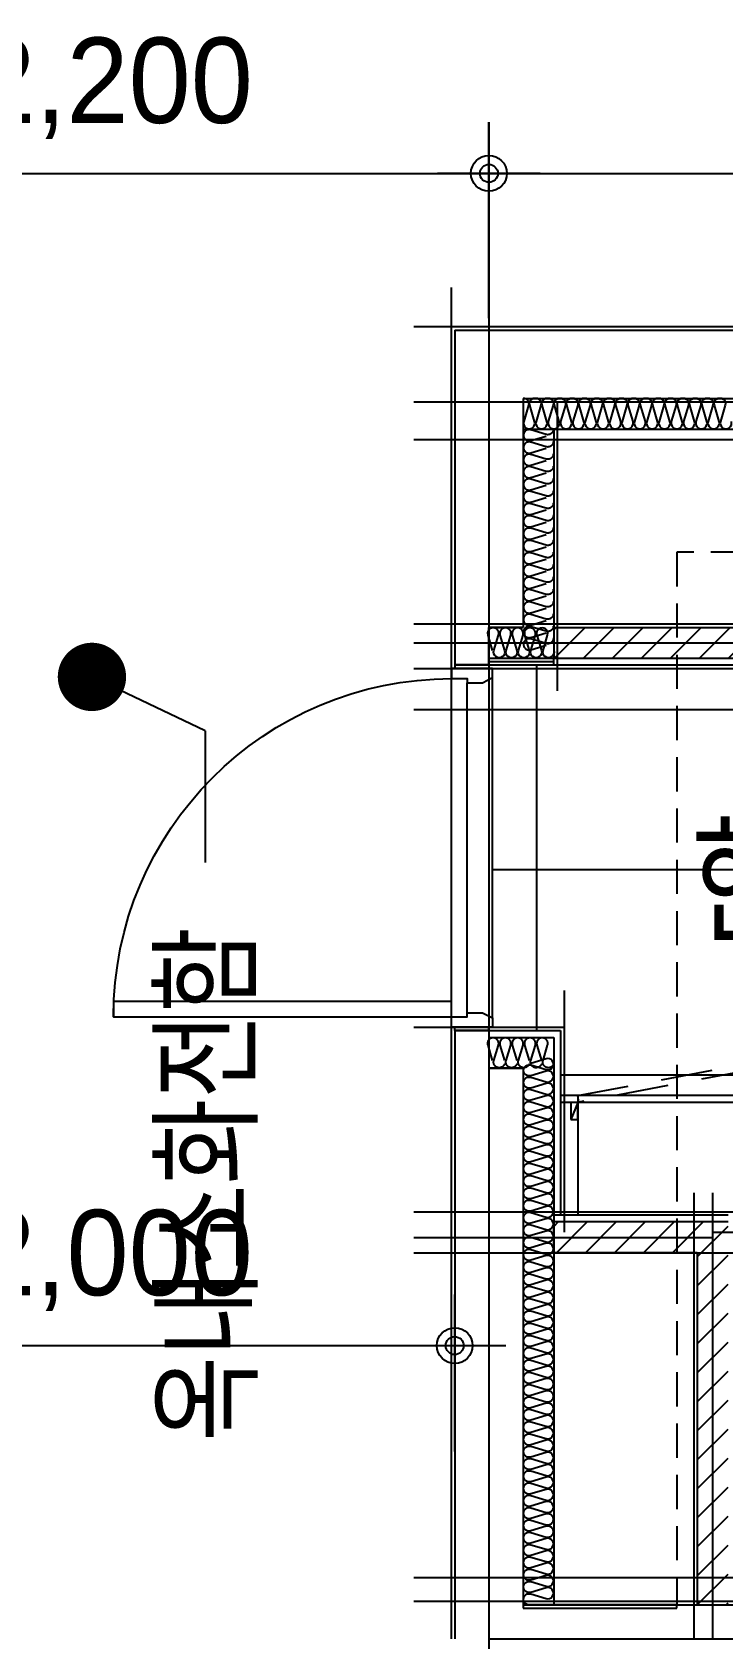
# Model space of a CAD drawing. Header units: millimetres. Extents: x 0 to 1390178, y 0 to 110113.
# Drawn here: x 721995 to 724017, y 34671 to 39373 of the extents above; entities that cross this region are included whole.
import ezdxf
from ezdxf.enums import TextEntityAlignment as Align
from ezdxf.xclip import XClip

# ---------------------------------------------------------------- set-up
doc = ezdxf.new("R2010")
doc.units = ezdxf.units.MM
doc.header["$LTSCALE"] = 100
doc.header["$XCLIPFRAME"] = 0
for name, pattern in [('X - 단위세대 확장형$0$CEN', [62, 60, -1, 0, -1]), ('X - 단위세대 확장형$0$HID', [1.5, 1, -0.5]), ('X - 단위세대 확장형$0$X-25$0$HD', [2.5, 1.5, -1]), ('X - 평면도$0$CEN', [62, 60, -1, 0, -1])]:
    doc.linetypes.add(name, pattern=pattern)
doc.layers.get('DEFPOINTS').update_dxf_attribs({"color": 145})
for name, color, linetype in [('AA-XXXX-TEXT', 3, 'Continuous'), ('DIM', 7, 'Continuous'), ('SYM', 7, 'Continuous'), ('X - 단위세대 확장형$0$A-CEN', 1, 'X - 단위세대 확장형$0$CEN'), ('X - 단위세대 확장형$0$A-CON', 2, 'Continuous'), ('X - 단위세대 확장형$0$A-FIN', 8, 'Continuous'), ('X - 단위세대 확장형$0$A-GIP', 6, 'Continuous'), ('X - 단위세대 확장형$0$A-INS', 9, 'Continuous'), ('X - 단위세대 확장형$0$A-TILE', 253, 'Continuous'), ('X - 단위세대 확장형$0$A-WALB', 3, 'Continuous'), ('X - 단위세대 확장형$0$AA-WAXM-CONC', 2, 'Continuous'), ('X - 단위세대 확장형$0$AA-XXXX-CNTL', 1, 'X - 단위세대 확장형$0$CEN'), ('X - 단위세대 확장형$0$AA-XXXX-FUR', 8, 'Continuous'), ('X - 단위세대 확장형$0$AA-XXXX-PATT', 8, 'Continuous'), ('X - 단위세대 확장형$0$X-25$0$AA-XXXX-FINL', 6, 'Continuous'), ('X - 단위세대 확장형$0$결로방지단열재', 7, 'X - 단위세대 확장형$0$HID'), ('X - 평면도$0$AA-XXXX-CNTL', 1, 'X - 평면도$0$CEN')]:
    doc.layers.add(name, color=color, linetype=linetype)
doc.layers.add('X - 단위세대 확장형$0$A-door', color=4, linetype='Continuous', lineweight=25)
doc.layers.add('X - 단위세대 확장형$0$A-MC', color=171, linetype='Continuous', plot=False)
doc.styles.add('HAUD01', font='Dotum.ttf')
doc.dimstyles.new('HAUD-80', dxfattribs={"dimscale": 100, "dimtxt": 2.5, "dimasz": 0.5, "dimexe": 0, "dimexo": 1.5, "dimgap": 1, "dimtad": 1, "dimdec": 0, "dimdsep": 46, "dimlunit": 6, "dimtxsty": 'HAUD01', "dimblk": 'Z_DOT', "dimcen": 2.5, "dimdle": 1.5, "dimclrd": 7, "dimclre": 7, "dimclrt": 4, "dimadec": 0, "dimazin": 0, "dimtfac": 1, "dimtdec": 0, "dimtix": 1, "dimtmove": 2, "dimatfit": 3, "dimfxl": 1, "dimtvp": 1, "dimtolj": 1, "dimtzin": 0, "dimarcsym": 0})

# ---------------------------------------------------------------- blocks, each defined once
blk = doc.blocks.new('X - 단위세대 확장형$0$insul1')
blk.add_lwpolyline([(0, 0.25, 1.344031), (0.35, 0.25), (0.2, 0.75, -1.344031), (0.55, 0.75), (0.4, 0.25)], format="xyb")
blk = doc.blocks.new('X - 단위세대 확장형$0$A$C6f67e9a2')
at = {"layer": 'X - 단위세대 확장형$0$AA-XXXX-PATT'}
h = blk.add_hatch(dxfattribs=at)
h.set_pattern_fill('_USER', color=256, scale=60, angle=45, style=0, pattern_type=0)
h.set_pattern_definition([(45, (-1127037.12, -118170.64), (-42.426407, 42.426407), [])])
h.paths.add_polyline_path([(24890, -11522.5), (26000, -11522.5), (26000, -10852.5), (25910, -10852.5), (25910, -11432.5), (24890, -11432.5)])
at = {"layer": 'DEFPOINTS'}
blk.add_line((24480.1, -11672.5), (33162.5, -11672.5), dxfattribs=at)
blk.add_line((24480.1, -11672.5), (33162.5, -11672.5), dxfattribs=at)
at = {"layer": 'X - 단위세대 확장형$0$A-CEN'}
blk.add_line((24480.1, -11477.5), (26071.8, -11477.5), dxfattribs=at)
at = {"layer": 'X - 단위세대 확장형$0$A-FIN'}
blk.add_line((24890, -11542.5), (26020, -11542.5), dxfattribs=at)
at = {"layer": 'X - 단위세대 확장형$0$A-GIP'}
for p, q in [((24700, -11532.5), (24890, -11532.5)), ((24700, -11542.5), (24890, -11542.5)), ((24890, -11542.5), (24890, -11522.5))]:
    blk.add_line(p, q, dxfattribs=at)
at = {"layer": 'X - 단위세대 확장형$0$A-INS'}
for p, q in [((24800, -10852.5), (31350, -10852.5)), ((24890, -10852.5), (24890, -10882.5)), ((24890, -10872.5), (24890, -11432.5)), ((24700, -11522.5), (24890, -11522.5))]:
    blk.add_line(p, q, dxfattribs=at)
blk.add_lwpolyline([(24800, -10761.4, -0.500912), (24816, -10782.7), (24802, -10830, 1.337394), (24834, -10830), (24820, -10782.7, -1.337394), (24852, -10782.7), (24838, -10830, 1.337394), (24870, -10830), (24856, -10782.7, -1.337394), (24888, -10782.7), (24874, -10830, 1.337394), (24906, -10830), (24892, -10782.7, -1.337394), (24924, -10782.7), (24910, -10830, 1.337394), (24942, -10830), (24928, -10782.7, -1.337394), (24960, -10782.7), (24946, -10830, 1.337394), (24978, -10830), (24964, -10782.7, -1.337394), (24996, -10782.7), (24982, -10830, 1.337394), (25014, -10830), (25000, -10782.7, -1.337394), (25032, -10782.7), (25018, -10830, 1.337394), (25050, -10830), (25036, -10782.7, -1.337394), (25068, -10782.7), (25054, -10830, 1.337394), (25086, -10830), (25072, -10782.7, -1.337394), (25104, -10782.7), (25090, -10830, 1.337394), (25122, -10830), (25108, -10782.7, -1.337394), (25140, -10782.7), (25126, -10830, 1.337394), (25158, -10830), (25144, -10782.7, -1.337394), (25176, -10782.7), (25162, -10830, 1.337394), (25194, -10830), (25180, -10782.7, -1.337394), (25212, -10782.7), (25198, -10830, 1.337394), (25230, -10830), (25216, -10782.7, -1.337394), (25248, -10782.7), (25234, -10830, 1.337394), (25266, -10830), (25252, -10782.7, -1.337394), (25284, -10782.7), (25270, -10830, 1.337394), (25302, -10830), (25288, -10782.7, -1.337394), (25320, -10782.7), (25306, -10830, 1.337394), (25338, -10830), (25324, -10782.7, -1.337394), (25356, -10782.7), (25342, -10830, 1.337394), (25374, -10830), (25360, -10782.7, -1.337394), (25392, -10782.7), (25378, -10830, 1.337394), (25410, -10830)], format="xyb", dxfattribs=at)
at = {"layer": 'X - 단위세대 확장형$0$A-MC'}
for p, q in [((24590, -10438.2), (24590, -11672.5)), ((24480.1, -10552.5), (32940, -10552.5)), ((24900, -10772.5), (24900, -11618.5)), ((24480.1, -10882.5), (33162.5, -10882.5)), ((24480.1, -11422.5), (26071.8, -11422.5)), ((24480.1, -11552.5), (26071.8, -11552.5))]:
    blk.add_line(p, q, dxfattribs=at)
at = {"layer": 'X - 단위세대 확장형$0$A-TILE'}
blk.add_line((24840, -11672.5), (24840, -11542.5), dxfattribs=at)
at = {"layer": 'X - 단위세대 확장형$0$A-WALB'}
for p, q in [((24890, -11432.5), (25910, -11432.5)), ((24890, -11432.5), (24890, -11522.5)), ((24890, -11522.5), (26000, -11522.5))]:
    blk.add_line(p, q, dxfattribs=at)
at = {"layer": 'X - 단위세대 확장형$0$AA-WAXM-CONC'}
for p, q in [((24600, -10562.5), (24600, -10882.5)), ((24600, -10562.5), (32940, -10562.5)), ((24800, -10762.5), (24800, -10882.5)), ((24800, -10762.5), (32740, -10762.5)), ((24600, -10772.5), (24600, -11542.5)), ((24800, -10872.5), (24800, -11432.5)), ((24700, -11432.5), (24700, -11542.5)), ((24800, -11432.5), (24700, -11432.5)), ((24700, -11542.5), (24600, -11542.5))]:
    blk.add_line(p, q, dxfattribs=at)
at = {"layer": 'X - 단위세대 확장형$0$AA-XXXX-CNTL'}
for p, q in [((24700, -10438.2), (24700, -10882.5)), ((24480.1, -10772.5), (33162.5, -10772.5)), ((24700, -10772.5), (24700, -11672.5))]:
    blk.add_line(p, q, dxfattribs=at)
at = {"layer": 'X - 단위세대 확장형$0$A-INS', "extrusion": (0, 0, -1)}
ref = blk.add_blockref('X - 단위세대 확장형$0$insul1', (-24890, -10836.5), dxfattribs=dict(at, xscale=90, yscale=90, zscale=-90, rotation=270, row_count=1, column_count=18, row_spacing=0, column_spacing=36))
XClip(ref).set_block_clipping_path([(0.1777777778, 0), (6.6222222222, 1)])
at = {"layer": 'X - 단위세대 확장형$0$A-INS', "extrusion": (0, 0, -1), "xscale": 90.00000000000024, "yscale": 90.00000000000024, "zscale": -90.00000000000024, "row_count": 1, "column_count": 5, "row_spacing": 7.888609052210118e-30, "column_spacing": 36.00000000000012}
blk.add_blockref('X - 단위세대 확장형$0$insul1', (-24890, -11522.5), dxfattribs=at)
blk = doc.blocks.new('X - 단위세대 확장형$0$D2-1050')
at = {"layer": 'DEFPOINTS'}
for p, q in [((-150, 109), (-150, 209)), ((1140, 109), (1140, 209)), ((-40, 109), (-150, 109)), ((-40, 9), (-40, 109)), ((-40, 109), (-30, 109)), ((1030, 109), (1020, 109)), ((1030, 9), (1030, 109)), ((1030, 109), (1140, 109)), ((-40, 9), (-30, 9)), ((1030, 9), (1020, 9))]:
    blk.add_line(p, q, dxfattribs=at)
at = {"layer": 'X - 단위세대 확장형$0$A-door', "color": 8}
for p, q in [((-3, 120), (993, 120)), ((0, 0), (990, 0)), ((12, 45), (978, 45))]:
    blk.add_line(p, q, dxfattribs=at)
at = {"layer": 'X - 단위세대 확장형$0$A-door'}
for points in [[(-30, 0), (0, 0), (0, 45), (12, 45), (12, 90), (-3, 120), (-30, 120)], [(1020, 0), (990, 0), (990, 45), (978, 45), (978, 90), (993, 120), (1020, 120)], [(45, 0), (45, -990), (0, -990), (0, 0)]]:
    blk.add_lwpolyline(points, close=True, dxfattribs=at)
at = {"layer": 'X - 단위세대 확장형$0$A-door', "color": 1}
blk.add_arc((0, 0), 990, 270, 0, dxfattribs=at)
blk = doc.blocks.new('X - 단위세대 확장형$0$20220222-결로')
at = {"layer": 'X - 단위세대 확장형$0$A-CON'}
for p, q in [((200, 11320), (200, 11310)), ((200, 11310), (650, 11310)), ((650, 11310), (650, 11320))]:
    blk.add_line(p, q, dxfattribs=at)
at = {"layer": 'X - 단위세대 확장형$0$A-CON', "color": 8}
blk.add_line((650, 11320), (200, 11320), dxfattribs=at)
at = {"layer": 'X - 단위세대 확장형$0$결로방지단열재'}
blk.add_lwpolyline([(7690, 11320), (7690, 13270), (6400, 13270), (6400, 14400), (650, 14400), (650, 11320)], dxfattribs=at)
blk = doc.blocks.new('X - 단위세대 확장형$0$X-25$0$C09014EF9')
at = {"layer": 'X - 단위세대 확장형$0$AA-XXXX-FUR', "color": 1, "linetype": 'ByBlock', "ltscale": 2}
blk.add_line((20, 50), (0, 0), dxfattribs=at)
blk.add_lwpolyline([(0, 0), (20, 0), (20, 50), (0, 50)], close=True, dxfattribs=at)
blk = doc.blocks.new('X - 단위세대 확장형$0$A$C11416124')
at = {"layer": 'X - 단위세대 확장형$0$AA-XXXX-PATT'}
h = blk.add_hatch(dxfattribs=at)
h.set_pattern_fill('_USER', color=256, scale=60, angle=45, style=0, pattern_type=0)
h.set_pattern_definition([(45, (-1057732.575, -55284.317), (-42.426407, 42.426407), [])])
h.paths.add_polyline_path([(6449.4, 2418.8), (7009.4, 2418.8), (7009.4, 2508.8), (6359.4, 2508.8), (6359.4, 1398.8), (6449.4, 1398.8)])
h.paths.add_polyline_path([(4709.4, 1908.8), (3589.4, 1908.8), (3589.4, 1818.8), (4619.4, 1818.8), (4619.4, 1398.8), (4709.4, 1398.8)])
at = {"layer": 'X - 단위세대 확장형$0$A-CEN'}
for p, q in [((4679.4, 1863.8), (4679.4, 2805.1)), ((4794.8, 1863.8), (3489.4, 1863.8)), ((4664.4, 988.9), (4664.4, 1863.8))]:
    blk.add_line(p, q, dxfattribs=at)
at = {"layer": 'X - 단위세대 확장형$0$A-FIN'}
for p, q in [((5059.4, 2548.8), (5059.4, 1418.8)), ((5079.4, 2548.8), (5079.4, 1418.8)), ((4729.4, 1908.8), (4729.4, 1398.8)), ((5079.4, 1468.8), (4729.4, 1468.8)), ((5269.4, 1418.8), (4729.4, 1418.8)), ((5269.4, 1208.8), (5269.4, 1418.8))]:
    blk.add_line(p, q, dxfattribs=at)
at = {"layer": 'X - 단위세대 확장형$0$A-INS'}
for p, q in [((5249.4, 1398.8), (3589.4, 1398.8)), ((5249.4, 1208.8), (5249.4, 1398.8))]:
    blk.add_line(p, q, dxfattribs=at)
at = {"layer": 'X - 단위세대 확장형$0$A-MC'}
for p, q in [((3669.4, 988.9), (3669.4, 4328.8)), ((4619.4, 1878.8), (4619.4, 2805.1)), ((4739.4, 988.9), (4739.4, 2805.1)), ((3599.4, 988.9), (3599.4, 2007.1)), ((4619.4, 988.9), (4619.4, 1878.8)), ((4794.8, 1808.8), (3489.4, 1808.8)), ((5386.6, 1428.8), (4679.4, 1428.8)), ((5279.4, 988.9), (5279.4, 1428.8)), ((7109.4, 1098.8), (3489.4, 1098.8))]:
    blk.add_line(p, q, dxfattribs=at)
at = {"layer": 'X - 단위세대 확장형$0$A-TILE'}
for p, q in [((5139.4, 2548.8), (5139.4, 1418.8)), ((5739.4, 2548.8), (5739.4, 1219.8)), ((5269.4, 1348.8), (6339.4, 1348.8))]:
    blk.add_line(p, q, dxfattribs=at)
at = {"layer": 'X - 단위세대 확장형$0$A-WALB'}
for p, q in [((4709.4, 1908.8), (4709.4, 1398.8)), ((4619.4, 1818.8), (3589.4, 1818.8)), ((4619.4, 1818.8), (4619.4, 1398.8)), ((4619.4, 1398.8), (4709.4, 1398.8))]:
    blk.add_line(p, q, dxfattribs=at)
at = {"layer": 'X - 단위세대 확장형$0$AA-WAXM-CONC'}
for p, q in [((3589.4, 1308.8), (3589.4, 9248.8)), ((5159.4, 1308.8), (3589.4, 1308.8)), ((5159.4, 1308.8), (5159.4, 1208.8)), ((5269.4, 1208.8), (5159.4, 1208.8)), ((5269.4, 1208.8), (5269.4, 1108.8)), ((5269.4, 1108.8), (3489.4, 1108.8))]:
    blk.add_line(p, q, dxfattribs=at)
at = {"layer": 'X - 단위세대 확장형$0$AA-XXXX-CNTL'}
for p, q in [((3489.4, 988.9), (3489.4, 9671.3)), ((7109.4, 1208.8), (3489.4, 1208.8))]:
    blk.add_line(p, q, dxfattribs=at)
at = {"layer": 'X - 단위세대 확장형$0$AA-XXXX-FUR', "linetype": 'X - 단위세대 확장형$0$X-25$0$HD', "elevation": 0}
blk.add_lwpolyline([(5059.7, 1472.3), (5079.4, 1468.8), (5174.4, 1974.9), (5154.7, 1978.4)], close=True, dxfattribs=at)
at = {"layer": 'X - 단위세대 확장형$0$A-INS', "xscale": 90, "yscale": 90, "zscale": 90, "row_count": 1, "column_count": 44, "row_spacing": 1.104405267309417e-29, "column_spacing": 36}
blk.add_blockref('X - 단위세대 확장형$0$insul1', (3589.4, 1308.8), dxfattribs=at)
at = {"layer": 'X - 단위세대 확장형$0$A-INS'}
ref = blk.add_blockref('X - 단위세대 확장형$0$insul1', (5159.4, 1398.8), dxfattribs=dict(at, xscale=90.00000000000033, yscale=90.00000000000033, zscale=90.00000000000033, rotation=270, row_count=1, column_count=5, row_spacing=1.419949629397821e-29, column_spacing=36.00000000000007))
XClip(ref).set_block_clipping_path([(0, 0), (2.1111111111, 1)])
at = {"layer": 'X - 단위세대 확장형$0$X-25$0$AA-XXXX-FINL', "extrusion": (0, 0, -1), "rotation": 90}
blk.add_blockref('X - 단위세대 확장형$0$X-25$0$C09014EF9', (-5009.4, 1448.8), dxfattribs=at)
blk = doc.blocks.new('X - 단위세대 확장형', base_point=(-475.4, -286.7))
blk.add_blockref('X - 단위세대 확장형$0$A$C6f67e9a2', (45882, 64955.6))
blk.add_blockref('X - 단위세대 확장형$0$20220222-결로', (70482, 39343.1))
at = {"layer": 'X - 단위세대 확장형$0$A-door', "xscale": -1, "rotation": 270}
blk.add_blockref('X - 단위세대 확장형$0$D2-1050', (70473, 52383.1), dxfattribs=at)
ref = blk.add_blockref('X - 단위세대 확장형$0$A$C11416124', (69373.2, 47073.7), dxfattribs=dict(xscale=-1, rotation=270))
XClip(ref).set_block_clipping_path([(3489.4068502185, 988.9141629766), (6209.4068502223, 9671.3150731697)])
blk = doc.blocks.new('20220114_기준층 실명')
at = {"layer": 'AA-XXXX-TEXT', "style": 'HAUD01', "width": 0.8}
blk.add_text('현관', height=300, dxfattribs=at).set_placement((-11315.5, 19579.7), align=Align.MIDDLE_CENTER)
blk = doc.blocks.new('Z_DOT')
at = {"layer": 'DIM', "color": 0}
for p, q in [((0, -3), (0, 3)), ((-3, 0), (3, 0))]:
    blk.add_line(p, q, dxfattribs=at)
for radius in [1.05, 0.525]:
    blk.add_circle((0, 0), radius, dxfattribs=at)
blk = doc.blocks.new('*D74')
at = {"layer": 'DEFPOINTS', "color": 0, "transparency": 16777216}
for p in [(723232.1, 35528.8), (721232.1, 35069.3), (723232.1, 35069.3)]:
    blk.add_point(p, dxfattribs=at)
at = {"layer": 'DIM', "color": 7, "lineweight": -2, "transparency": 16777216}
for p, q in [((721232.1, 35219.3), (721232.1, 35528.8)), ((721282.1, 35528.8), (723182.1, 35528.8)), ((723232.1, 35219.3), (723232.1, 35528.8))]:
    blk.add_line(p, q, dxfattribs=at)
at = {"layer": 'DIM', "color": 7, "lineweight": -2, "transparency": 16777216, "xscale": 50, "yscale": 50, "zscale": 50, "rotation": 180}
blk.add_blockref('Z_DOT', (721232.1, 35528.8), dxfattribs=at)
at = {"layer": 'DIM', "color": 7, "lineweight": -2, "transparency": 16777216, "xscale": 50, "yscale": 50, "zscale": 50}
blk.add_blockref('Z_DOT', (723232.1, 35528.8), dxfattribs=at)
at = {"layer": 'DIM', "color": 4, "transparency": 16777216, "insert": (722232.1, 35778), "char_height": 250, "attachment_point": 5, "style": 'HAUD01'}
blk.add_mtext('\\A1;2,000', dxfattribs=at)
blk = doc.blocks.new('X - 평면도', base_point=(-475.4, -286.7))
at = {"layer": 'X - 평면도$0$AA-XXXX-CNTL'}
for p, q in [((1078582, 54910.3), (1078582, 22495.2)), ((1078582, 54183.1), (1096213.6, 54183.1)), ((1078582, 50563.1), (1096213.6, 50563.1))]:
    blk.add_line(p, q, dxfattribs=at)
blk = doc.blocks.new('*D516')
at = {"layer": 'DEFPOINTS', "color": 0, "transparency": 16777216}
for p in [(723332.1, 38959.3), (721132.1, 38385.7), (723332.1, 38385.7)]:
    blk.add_point(p, dxfattribs=at)
at = {"layer": 'DIM', "color": 7, "lineweight": -2, "transparency": 16777216}
for p, q in [((721132.1, 38535.7), (721132.1, 38959.3)), ((721182.1, 38959.3), (723282.1, 38959.3)), ((723332.1, 38535.7), (723332.1, 38959.3))]:
    blk.add_line(p, q, dxfattribs=at)
at = {"layer": 'DIM', "color": 7, "lineweight": -2, "transparency": 16777216, "xscale": 50, "yscale": 50, "zscale": 50, "rotation": 180}
blk.add_blockref('Z_DOT', (721132.1, 38959.3), dxfattribs=at)
at = {"layer": 'DIM', "color": 7, "lineweight": -2, "transparency": 16777216, "xscale": 50, "yscale": 50, "zscale": 50}
blk.add_blockref('Z_DOT', (723332.1, 38959.3), dxfattribs=at)
at = {"layer": 'DIM', "color": 4, "transparency": 16777216, "insert": (722232.1, 39208.5), "char_height": 250, "attachment_point": 5, "style": 'HAUD01'}
blk.add_mtext('\\A1;2,200', dxfattribs=at)
blk = doc.blocks.new('*D517')
at = {"layer": 'DEFPOINTS', "color": 0, "transparency": 16777216}
for p in [(730072.1, 38959.3), (723332.1, 38385.7), (730072.1, 38385.7)]:
    blk.add_point(p, dxfattribs=at)
at = {"layer": 'DIM', "color": 7, "lineweight": -2, "transparency": 16777216}
for p, q in [((723332.1, 38535.7), (723332.1, 38959.3)), ((723382.1, 38959.3), (730022.1, 38959.3)), ((730072.1, 38535.7), (730072.1, 38959.3))]:
    blk.add_line(p, q, dxfattribs=at)
at = {"layer": 'DIM', "color": 7, "lineweight": -2, "transparency": 16777216, "xscale": 50, "yscale": 50, "zscale": 50, "rotation": 180}
blk.add_blockref('Z_DOT', (723332.1, 38959.3), dxfattribs=at)
at = {"layer": 'DIM', "color": 7, "lineweight": -2, "transparency": 16777216, "xscale": 50, "yscale": 50, "zscale": 50}
blk.add_blockref('Z_DOT', (730072.1, 38959.3), dxfattribs=at)
at = {"layer": 'DIM', "color": 4, "transparency": 16777216, "insert": (726702.1, 39208.5), "char_height": 250, "attachment_point": 5, "style": 'HAUD01'}
blk.add_mtext('\\A1;6,740', dxfattribs=at)

msp = doc.modelspace()

# ---------------------------------------------------------------- block references
at = {"layer": 'SYM'}
ref = msp.add_blockref('X - 단위세대 확장형', (652274.7, -16179.1), dxfattribs=at)
XClip(ref).set_block_clipping_path([(27286.2339647645, 22495.2025850526), (88213.6007378809, 68689.6277392105)])

# ---------------------------------------------------------------- next in the draw order: block references
ref = msp.add_blockref('X - 평면도', (-355725.3, -16179.1))
XClip(ref).set_block_clipping_path([(1027249.9161542748, 15892.4151621381), (1111249.9161542747, 75292.4151621381)])

# ---------------------------------------------------------------- next in the draw order: linework, layer by layer
for q in [(722170.1, 37485.7), (722501.7, 36942.5)]:
    msp.add_line((722501.7, 37327.8), q, dxfattribs=at)
at = {"layer": 'SYM', "const_width": 99.9}
msp.add_lwpolyline([(722170.1, 37435.7, -1), (722170.1, 37535.8, -1)], format="xyb", close=True, dxfattribs=at)

# ---------------------------------------------------------------- next in the draw order: block references
at = {"layer": 'AA-XXXX-TEXT'}
msp.add_blockref('20220114_기준층 실명', (735539.4, 17309.8), dxfattribs=at)

# ---------------------------------------------------------------- next in the draw order: texts
at = {"layer": 'AA-XXXX-TEXT', "style": 'HAUD01', "width": 0.8}
msp.add_text('옥내소화전함', height=250, rotation=90, dxfattribs=at).set_placement((722503.3, 35247.6), align=Align.MIDDLE_LEFT)

# ---------------------------------------------------------------- next in the draw order: dimensions: what is measured, and where the dimension line sits
at = {"layer": 'DIM'}
for base, p1, p2, picture, middle in [((723332.1, 38959.3), (721132.1, 38385.7), (723332.1, 38385.7), '*D516', (722232.1, 39208.5)), ((730072.1, 38959.3), (723332.1, 38385.7), (730072.1, 38385.7), '*D517', (726702.1, 39208.5))]:
    dim = msp.add_linear_dim(base=base, p1=p1, p2=p2, dimstyle='HAUD-80', override={"dimscale": 100}, dxfattribs=at)
    dim.commit()
    dim.dimension.update_dxf_attribs({"geometry": picture, "text_midpoint": middle})
dim = msp.add_aligned_dim(p1=(721232.1, 35069.3), p2=(723232.1, 35069.3), distance=459.5, dimstyle='HAUD-80', dxfattribs=at)
dim.commit()
dim.dimension.update_dxf_attribs({"geometry": '*D74', "text_midpoint": (722232.1, 35778)})

doc.saveas('drawing.dxf')
